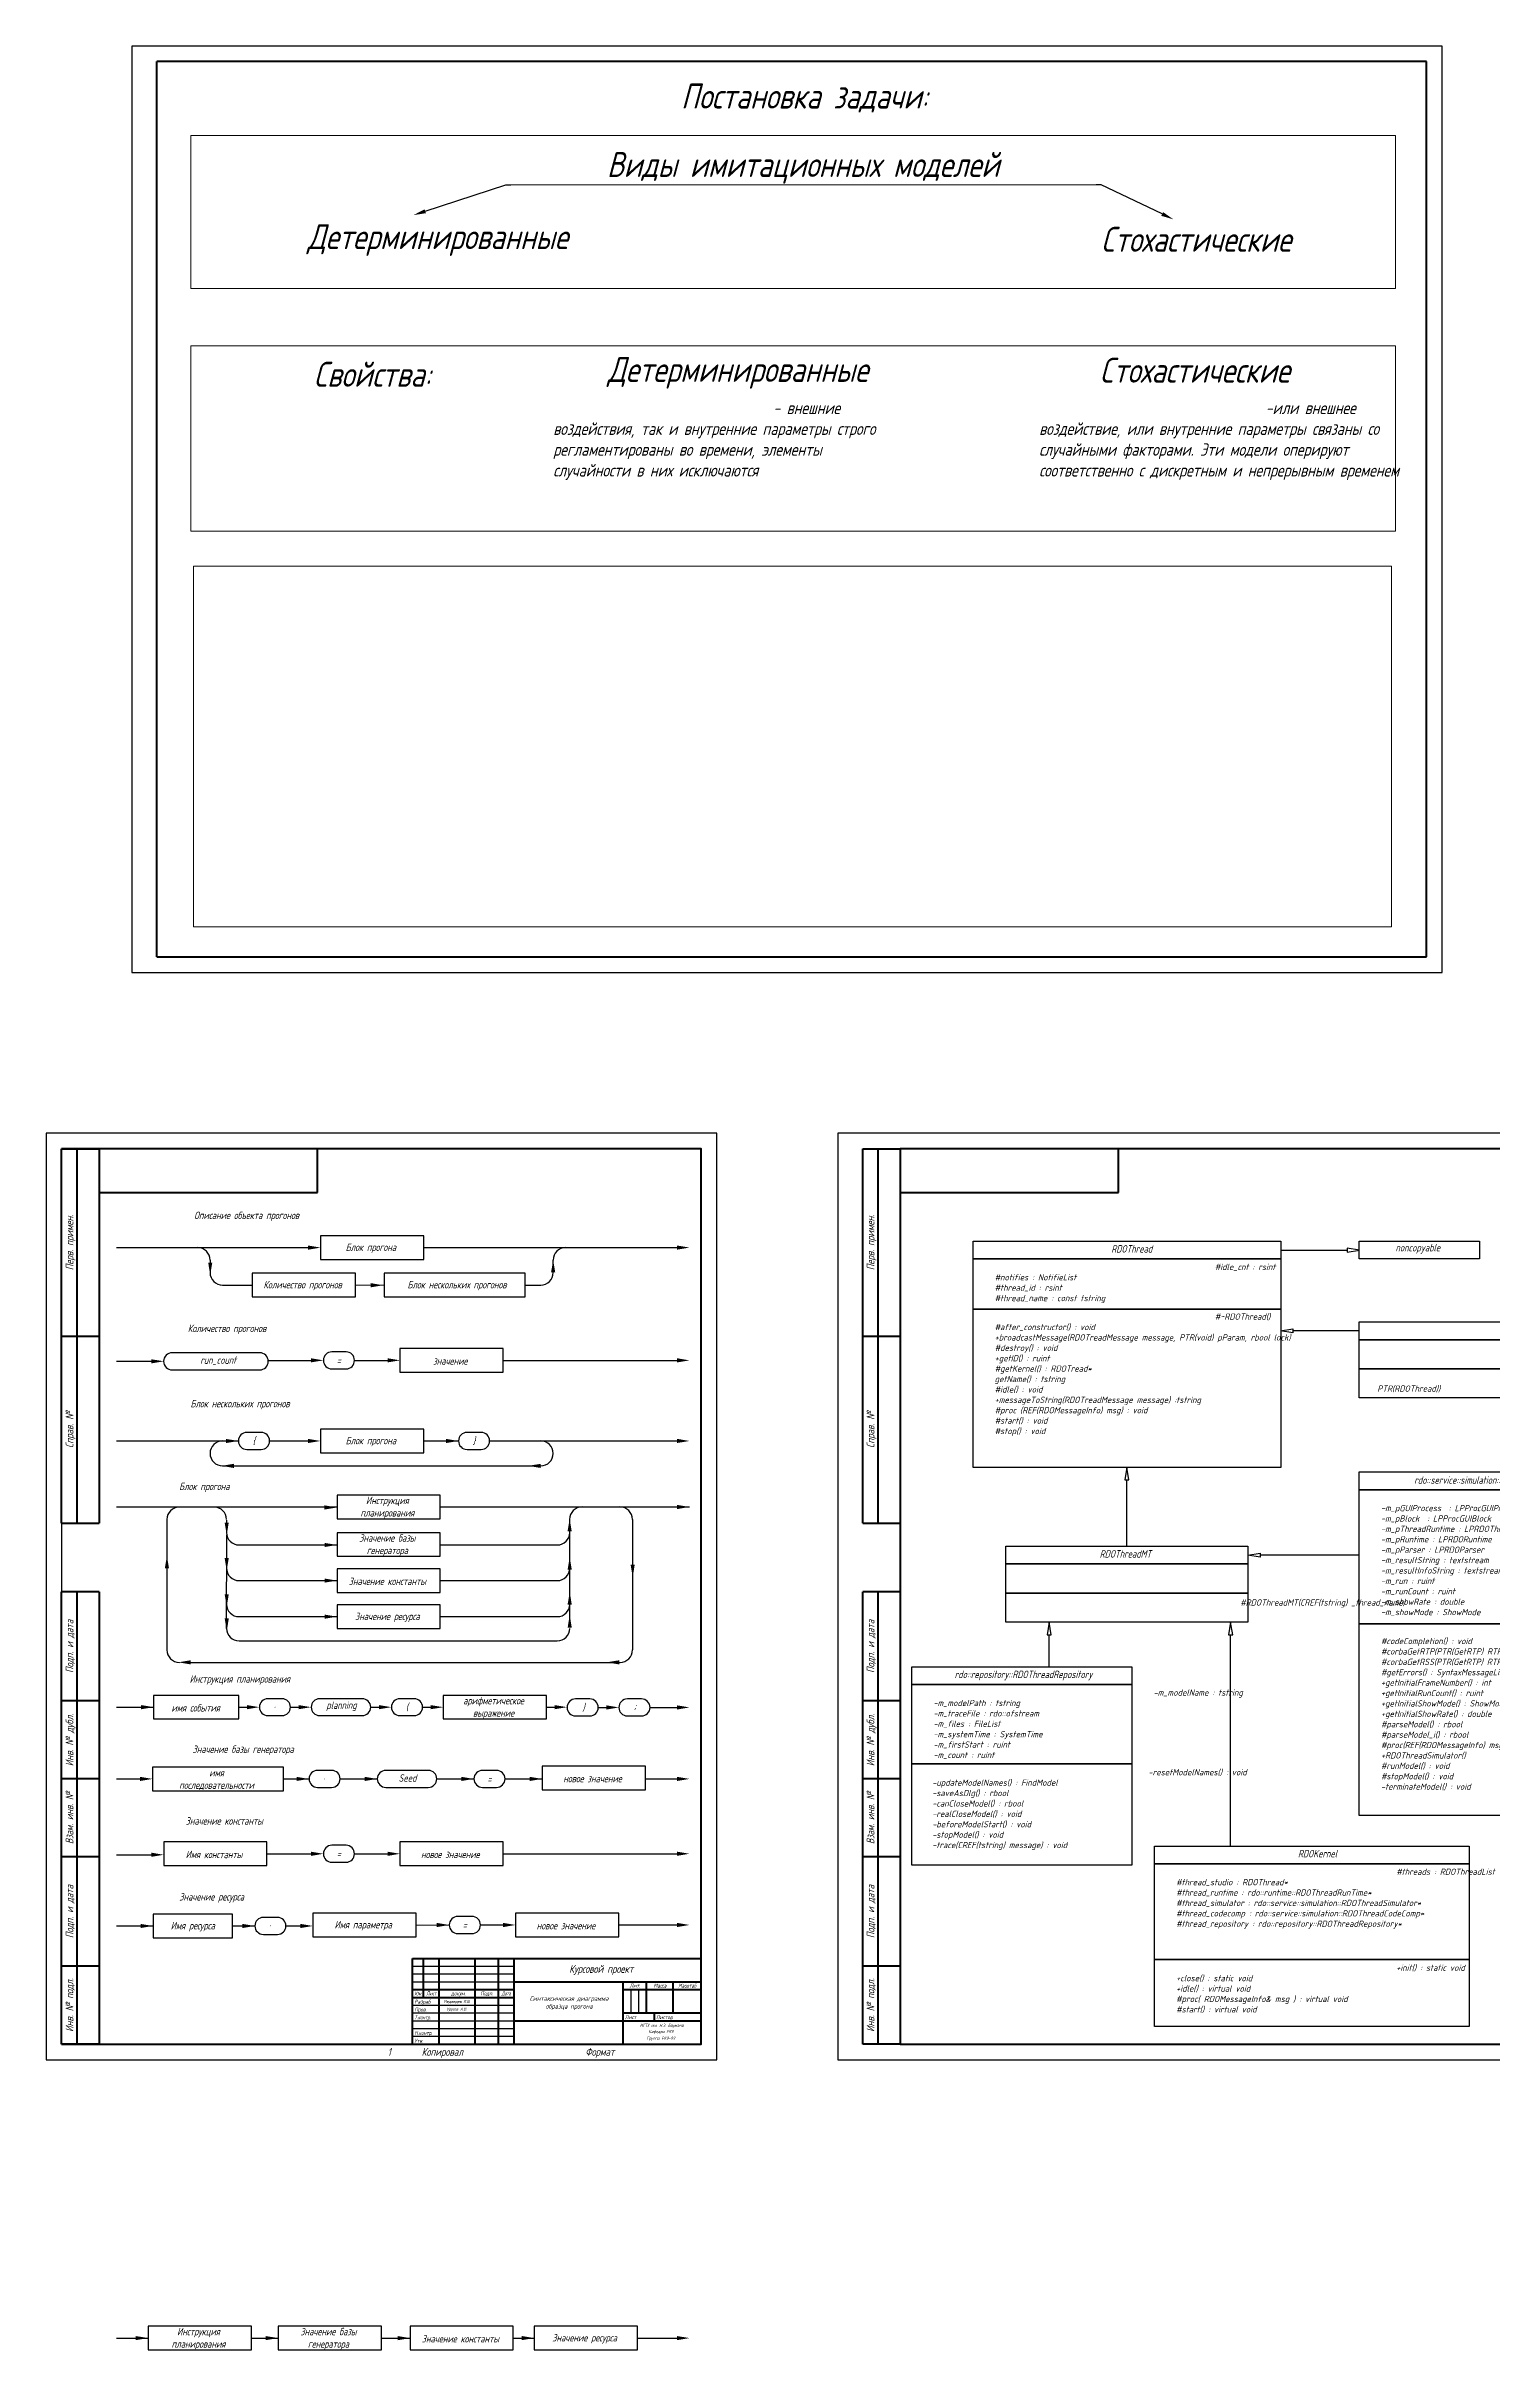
# Model space of a CAD drawing. Header units: millimetres. Extents: x 7434 to 16916, y 795 to 4488.
# Drawn here: x 12660 to 14979, y 795 to 4488 of the extents above; entities that cross this region are included whole.
import ezdxf
from ezdxf import colors
from ezdxf.entities.mleader import LeaderData, LeaderLine
from ezdxf.enums import TextEntityAlignment as Align
from ezdxf.math import Vec2, Vec3

# ---------------------------------------------------------------- set-up
doc = ezdxf.new("R2010")
doc.units = ezdxf.units.MM
doc.layers.add('Блок-схема', color=7, linetype='Continuous')
doc.styles.add('GOST 2.304', font='CS_Gost2304.shx', dxfattribs={"oblique": 15})
picture_1 = doc.add_image_def('image5.tif', size_in_pixel=(1020, 307))

msp = doc.modelspace()

# ---------------------------------------------------------------- linework, layer by layer
at = {"color": 7, "linetype": 'Continuous', "lineweight": 60}
for p, q in [((14872.7, 4463.3), (12837.7, 4463.3)), ((12837.7, 3028.3), (12837.7, 4463.3)), ((14872.7, 3028.3), (14872.7, 4463.3)), ((12837.7, 3028.3), (14872.7, 3028.3)), ((12685.3, 2120.6), (12685.3, 2720.6)), ((12685.3, 2720.6), (12745.3, 2720.6)), ((12710.3, 2120.6), (12710.3, 2720.6)), ((12745.3, 2720.6), (12745.3, 2120.6)), ((12745.3, 2720.6), (12745.3, 2650.6)), ((13095.3, 2720.6), (12745.3, 2720.6)), ((13095.3, 2650.6), (13095.3, 2720.6)), ((13969, 2120.6), (13969, 2720.6)), ((13969, 2720.6), (14029, 2720.6)), ((13994, 2120.6), (13994, 2720.6)), ((14029, 2720.6), (14029, 2120.6)), ((14029, 2720.6), (14029, 2650.6)), ((14379, 2720.6), (14029, 2720.6)), ((14379, 2650.6), (14379, 2720.6)), ((12745.3, 2650.6), (13095.3, 2650.6)), ((14029, 2650.6), (14379, 2650.6)), ((12685.3, 2420.6), (12745.3, 2420.6)), ((13969, 2420.6), (14029, 2420.6)), ((12685.3, 2120.6), (12745.3, 2120.6)), ((13969, 2120.6), (14029, 2120.6)), ((12685.3, 1285.6), (12685.3, 2010.6)), ((12745.3, 2010.6), (12685.3, 2010.6)), ((12710.3, 1285.6), (12710.3, 2010.6)), ((12745.3, 2010.6), (12745.3, 1285.6)), ((13969, 1285.6), (13969, 2010.6)), ((14029, 2010.6), (13969, 2010.6)), ((13994, 1285.6), (13994, 2010.6)), ((14029, 2010.6), (14029, 1285.6)), ((12745.3, 1835.6), (12685.3, 1835.6)), ((14029, 1835.6), (13969, 1835.6)), ((12745.3, 1710.6), (12685.3, 1710.6)), ((14029, 1710.6), (13969, 1710.6)), ((12745.3, 1585.6), (12685.3, 1585.6)), ((14029, 1585.6), (13969, 1585.6)), ((12745.3, 1410.6), (12685.3, 1410.6)), ((13247.8, 1423.1), (13710.3, 1423.1)), ((13247.8, 1285.6), (13247.8, 1423.1)), ((13265.3, 1360.6), (13265.3, 1423.1)), ((13290.3, 1285.6), (13290.3, 1423.1)), ((13347.8, 1285.6), (13347.8, 1423.1)), ((13385.3, 1285.6), (13385.3, 1423.1)), ((13410.3, 1285.6), (13410.3, 1423.1)), ((13710.3, 1285.6), (13710.3, 1423.1)), ((14029, 1410.6), (13969, 1410.6)), ((13247.8, 1373.1), (13410.3, 1373.1)), ((13410.3, 1385.6), (13710.3, 1385.6)), ((13585.3, 1285.6), (13585.3, 1385.6)), ((13585.3, 1373.1), (13710.3, 1373.1)), ((13622.8, 1335.6), (13622.8, 1385.6)), ((13665.3, 1335.6), (13665.3, 1385.6)), ((13247.8, 1360.6), (13410.3, 1360.6)), ((13585.3, 1335.6), (13710.3, 1335.6)), ((13635.3, 1323.1), (13635.3, 1335.6)), ((13410.3, 1323.1), (13710.3, 1323.1)), ((12745.3, 1285.6), (12685.3, 1285.6)), ((13247.8, 1285.6), (13710.3, 1285.6)), ((14029, 1285.6), (13969, 1285.6))]:
    msp.add_line(p, q, dxfattribs=at)
at = {"color": 7, "lineweight": 0}
msp.add_line((13397.2, 4265.9), (14351.3, 4265.9), dxfattribs=at)
at = {"color": 7, "linetype": 'Continuous', "lineweight": 25}
for p, q in [((13735.3, 2745.6), (12660.3, 2745.6)), ((12660.3, 2745.6), (12660.3, 1260.6)), ((13735.3, 1260.6), (13735.3, 2745.6)), ((13247.8, 1410.6), (13410.3, 1410.6)), ((13247.8, 1398.1), (13410.3, 1398.1)), ((13247.8, 1385.6), (13410.3, 1385.6)), ((13597.8, 1335.6), (13597.8, 1373.1)), ((13610.3, 1335.6), (13610.3, 1373.1)), ((13247.8, 1348.1), (13410.3, 1348.1)), ((13247.8, 1335.6), (13410.3, 1335.6)), ((13247.8, 1323.1), (13410.3, 1323.1)), ((13247.8, 1310.6), (13410.3, 1310.6)), ((13247.8, 1298.1), (13410.3, 1298.1)), ((12660.3, 1260.6), (13735.3, 1260.6)), ((13735.3, 1260.6), (13735.3, 1285.6))]:
    msp.add_line(p, q, dxfattribs=at)
at = {"color": 7, "lineweight": 30}
for p, q in [((12685.3, 2720.6), (12685.3, 1285.6)), ((12745.3, 2650.6), (12773.2, 2650.6)), ((12773.2, 2562.3), (13080.2, 2562.3)), ((13265.5, 2562.4), (13671.4, 2562.4)), ((14638.9, 2558.4), (14745.2, 2558.4)), ((14765.2, 2558.4), (14745.2, 2561.7)), ((14745.2, 2561.7), (14745.2, 2555)), ((14745.2, 2555), (14765.2, 2558.4)), ((12923.1, 2542.3), (12923.1, 2522.3)), ((13473.1, 2522.3), (13473.1, 2542.4)), ((14145.9, 2544.2), (14172.6, 2544.2)), ((12943.1, 2502.3), (12990.8, 2502.3)), ((13156.2, 2502.3), (13202.2, 2502.4)), ((13428.3, 2502.3), (13453.1, 2502.3)), ((14638.6, 2428.9), (14658.6, 2432.2)), ((14658.6, 2425.6), (14638.6, 2428.9)), ((14658.6, 2432.2), (14658.6, 2425.6)), ((14764.9, 2428.9), (14658.6, 2428.9)), ((12773.2, 2380.1), (12828.8, 2380.1)), ((13016.2, 2381.6), (13084.7, 2381.6)), ((13154.6, 2381.6), (13207.5, 2381.6)), ((13392.9, 2381.6), (13671.4, 2381.6)), ((12773.2, 2252.4), (12968.5, 2252.4)), ((13018.4, 2252.4), (13080.2, 2252.4)), ((13265.5, 2252.4), (13321.3, 2252.4)), ((13371.2, 2252.4), (13671.4, 2252.4)), ((12943.1, 2212.4), (13453.1, 2212.4)), ((14392.4, 2209.9), (14389.1, 2189.9)), ((14389.1, 2189.9), (14395.7, 2189.9)), ((14395.7, 2189.9), (14392.4, 2209.9)), ((14392.4, 2083.6), (14392.4, 2189.9)), ((12949.5, 2125.7), (12949.5, 2105.7)), ((13499.5, 2107.3), (13499.5, 2127.3)), ((13499.6, 1953.3), (13499.6, 2107)), ((12969.5, 2085.7), (13126.6, 2085.7)), ((13291.9, 2085.7), (13479.5, 2085.7)), ((14586.2, 2069.4), (14606.2, 2072.7)), ((14606.2, 2066.1), (14586.2, 2069.4)), ((14606.2, 2072.7), (14606.2, 2066.1)), ((14764.9, 2069.4), (14606.2, 2069.4)), ((12969.5, 2028.6), (13126.6, 2028.6)), ((13291.9, 2028.6), (13479.5, 2028.6)), ((12969.5, 1970.8), (13126.6, 1970.8)), ((13291.9, 1970.8), (13479.5, 1970.8)), ((14267.9, 1961.8), (14264.5, 1941.8)), ((14271.2, 1941.8), (14267.9, 1961.8)), ((14558.6, 1961.8), (14555.3, 1941.8)), ((14562, 1941.8), (14558.6, 1961.8)), ((12969.6, 1931.9), (13479.6, 1931.9)), ((14264.5, 1941.8), (14271.2, 1941.8)), ((14267.9, 1890.3), (14267.9, 1941.8)), ((14555.3, 1941.8), (14562, 1941.8)), ((14558.6, 1603.1), (14558.6, 1941.8)), ((12892.2, 1897.5), (13580.1, 1897.5)), ((12773.2, 1825.7), (12832.7, 1825.7)), ((12969, 1825.7), (12982.1, 1825.7)), ((13052, 1825.7), (13065.1, 1825.7)), ((13180.6, 1825.7), (13193.7, 1825.7)), ((13263.6, 1825.7), (13276.8, 1825.7)), ((13462.1, 1825.7), (13475.3, 1825.7)), ((13545.2, 1825.3), (13558.3, 1825.3)), ((13628.2, 1825.3), (13671.4, 1825.3)), ((12773.2, 1710.7), (12812.5, 1710.7)), ((13040.9, 1710.7), (13081.7, 1710.7)), ((13131.7, 1710.7), (13191.1, 1710.7)), ((13286.6, 1710.7), (13346, 1710.7)), ((13395.9, 1710.7), (13455.4, 1710.7)), ((13620.7, 1710.7), (13671.6, 1710.7)), ((12773.2, 1589.1), (12828.8, 1589.1)), ((13014.2, 1590.7), (13084.7, 1590.7)), ((13154.6, 1590.7), (13207.5, 1590.7)), ((13392.9, 1590.7), (13671.4, 1590.7)), ((12773.2, 1475), (12831.7, 1475)), ((12959.3, 1475), (12994.9, 1475)), ((13044.8, 1475), (13067.9, 1475)), ((13253.2, 1476.5), (13306.5, 1476.6)), ((13356.4, 1476.6), (13392.7, 1476.6)), ((13578.2, 1476.6), (13671.4, 1476.6)), ((12773.2, 814.4), (12823.9, 814.4)), ((13409, 814.4), (13442.7, 814.4)), ((13608.1, 814.4), (13671.4, 814.4))]:
    msp.add_line(p, q, dxfattribs=at)
at = {"lineweight": 30}
for p, q in [((12773.2, 2146.6), (13126.6, 2146.6)), ((13291.9, 2146.6), (13691.4, 2146.6)), ((12853.9, 2126.5), (12853.9, 1917.5)), ((13600, 2126.5), (13600.1, 1917.5)), ((12949.6, 1951.9), (12949.8, 2101.7)), ((12989.3, 814.4), (13032.2, 814.4)), ((13197.6, 814.4), (13243.6, 814.3))]:
    msp.add_line(p, q, dxfattribs=at)
at = {"color": 7, "linetype": 'Continuous', "lineweight": 25}
for points in [[(12797.7, 3003.3), (14897.7, 3003.3), (14897.7, 4488.3), (12797.7, 4488.3), (12797.7, 3003.3)], [(13929, 1260.6), (16029, 1260.6), (16029, 2745.6), (13929, 2745.6), (13929, 1260.6)]]:
    msp.add_lwpolyline(points, dxfattribs=at)
at = {"color": 7, "lineweight": 0}
for points in [[(12892.4, 4345), (14822.9, 4345), (14822.9, 4099.5), (12892.4, 4099.5)], [(12892.4, 4007.6), (14822.9, 4007.6), (14822.9, 3710.5), (12892.4, 3710.5)]]:
    msp.add_lwpolyline(points, close=True, dxfattribs=at)
at = {"color": 7, "linetype": 'Continuous', "lineweight": 60}
for points in [[(12685.3, 1285.6), (13710.3, 1285.6), (13710.3, 2720.6), (12685.3, 2720.6)], [(14029, 1285.6), (16004, 1285.6), (16004, 2720.6), (14029, 2720.6), (14029, 1285.6)]]:
    msp.add_lwpolyline(points, dxfattribs=at)
at = {"color": 7, "lineweight": 30}
for points in [[(14145.9, 2572.6), (14638.9, 2572.6), (14638.9, 2544.2), (14145.9, 2544.2)], [(14764.9, 2572.6), (14957.4, 2572.6), (14957.4, 2544.2), (14764.9, 2544.2)], [(14145.9, 2544.2), (14638.9, 2544.2), (14638.9, 2463.5), (14145.9, 2463.5)], [(14145.9, 2463.5), (14638.9, 2463.5), (14638.9, 2209.9), (14145.9, 2209.9)], [(14764.9, 2443.1), (15287.6, 2443.1), (15287.6, 2414.7), (14764.9, 2414.7)], [(14764.9, 2414.7), (15287.6, 2414.7), (15287.6, 2368), (14764.9, 2368)], [(14764.9, 2368), (15287.6, 2368), (15287.6, 2321.3), (14764.9, 2321.3)], [(14764.9, 2202.7), (15195.4, 2202.7), (15195.4, 2174.3), (14764.9, 2174.3)], [(14764.9, 2174.3), (15195.4, 2174.3), (15195.4, 1959.2), (14764.9, 1959.2)], [(14198.6, 2083.6), (14586.2, 2083.6), (14586.2, 2055.2), (14198.6, 2055.2)], [(14198.6, 2055.2), (14586.2, 2055.2), (14586.2, 2008.5), (14198.6, 2008.5)], [(14198.6, 2008.5), (14586.2, 2008.5), (14586.2, 1961.8), (14198.6, 1961.8)], [(14764.9, 1959.2), (15195.4, 1959.2), (15195.4, 1651.9), (14764.9, 1651.9)], [(14047.7, 1890.3), (14400.4, 1890.3), (14400.4, 1862), (14047.7, 1862)], [(14047.7, 1862), (14400.4, 1862), (14400.4, 1735.1), (14047.7, 1735.1)], [(14047.7, 1735.1), (14400.4, 1735.1), (14400.4, 1572.4), (14047.7, 1572.4)], [(14436.6, 1603.1), (14940.8, 1603.1), (14940.8, 1574.8), (14436.6, 1574.8)], [(14436.6, 1574.8), (14940.8, 1574.8), (14940.8, 1421.4), (14436.6, 1421.4)], [(14436.6, 1421.4), (14940.8, 1421.4), (14940.8, 1313.7), (14436.6, 1313.7)]]:
    msp.add_lwpolyline(points, close=True, dxfattribs=at)
for centre, start, end in [((12903.1, 2542.3), 0, 90), ((13492.9, 2542.4), 90, 180), ((12943.1, 2522.3), 180, 270), ((13453.1, 2522.3), 270, 0), ((12943.1, 2232.4), 90, 180), ((12943.1, 2232.4), 180, 270), ((13453, 2232.5), 359.8566, 89.8566), ((13453.1, 2232.4), 270, 0), ((12873.9, 2126.5), 90, 180), ((12929.5, 2126.5), 0.0837, 90.0837), ((13519.3, 2126.6), 90.1362, 180.1362), ((13580, 2126.6), 359.8566, 89.8566), ((12969.5, 2105.7), 180, 270), ((13479.5, 2105.7), 270, 0), ((12969.5, 2048.6), 180, 270), ((13479.5, 2048.6), 270, 0), ((12969.5, 1990.8), 180, 270), ((13479.5, 1990.8), 270, 0), ((12969.6, 1951.9), 180, 270), ((13479.6, 1951.9), 270, 0), ((12873.9, 1917.5), 180, 270), ((13580.1, 1917.5), 270, 0)]:
    msp.add_arc(centre, 20, start, end, dxfattribs=at)
at = {"color": 7}
for points in [[(13080.2, 2565.7), (13100.2, 2562.3), (13080.2, 2559)], [(13671.4, 2565.7), (13691.4, 2562.4), (13671.4, 2559)], [(12926.7, 2538.4), (12923.4, 2518.4), (12920.1, 2538.4)], [(13469.6, 2522.6), (13473, 2542.6), (13476.3, 2522.6)], [(13180.5, 2505.4), (13200.5, 2502), (13180.5, 2498.7)], [(12828.8, 2383.4), (12848.8, 2380.1), (12828.8, 2376.7)], [(13084.7, 2385), (13104.7, 2381.6), (13084.7, 2378.3)], [(13207.5, 2385), (13227.5, 2381.6), (13207.5, 2378.3)], [(13671.4, 2385), (13691.4, 2381.6), (13671.4, 2378.3)], [(12948.5, 2255.7), (12968.5, 2252.4), (12948.5, 2249)], [(13080.2, 2255.7), (13100.2, 2252.4), (13080.2, 2249.1)], [(13301.3, 2255.7), (13321.3, 2252.4), (13301.3, 2249.1)], [(13671.4, 2255.8), (13691.4, 2252.4), (13671.4, 2249.1)], [(12961.4, 2209.1), (12941.4, 2212.5), (12961.4, 2215.8)], [(13453.1, 2209.1), (13433.1, 2212.5), (13453.1, 2215.8)], [(13106.5, 2149.2), (13126.5, 2145.8), (13106.5, 2142.5)], [(13671.4, 2149.9), (13691.4, 2146.6), (13671.4, 2143.2)], [(12953.1, 2121.7), (12949.8, 2101.7), (12946.5, 2121.7)], [(13496, 2107.6), (13499.4, 2127.6), (13502.7, 2107.6)], [(12850.6, 2048.1), (12854, 2068.1), (12857.3, 2048.1)], [(13106.6, 2089), (13126.6, 2085.7), (13106.6, 2082.4)], [(12953.1, 2064.6), (12949.8, 2044.6), (12946.5, 2064.6)], [(13106.6, 2031.9), (13126.6, 2028.6), (13106.6, 2025.3)], [(13496.1, 2046.1), (13499.4, 2066.1), (13502.8, 2046.1)], [(13603.7, 2054.1), (13600.4, 2034.1), (13597.1, 2054.1)], [(12953.1, 2006.8), (12949.8, 1986.8), (12946.5, 2006.8)], [(13496.1, 1990.2), (13499.5, 2010.2), (13502.8, 1990.2)], [(12953.2, 1967.9), (12949.9, 1947.9), (12946.6, 1967.9)], [(13106.6, 1974.1), (13126.6, 1970.8), (13106.6, 1967.4)], [(13496.2, 1953.3), (13499.5, 1973.3), (13502.8, 1953.3)], [(12892.2, 1894.2), (12872.2, 1897.6), (12892.2, 1900.9)], [(13579, 1894.2), (13559, 1897.6), (13579, 1900.9)], [(12812.7, 1829), (12832.7, 1825.7), (12812.7, 1822.4)], [(12982.1, 1829), (13002.1, 1825.7), (12982.1, 1822.4)], [(13065.1, 1829), (13085.1, 1825.7), (13065.1, 1822.4)], [(13193.7, 1829), (13213.7, 1825.7), (13193.7, 1822.4)], [(13276.8, 1829), (13296.8, 1825.7), (13276.8, 1822.4)], [(13475.3, 1829), (13495.3, 1825.7), (13475.3, 1822.4)], [(13558.3, 1828.6), (13578.3, 1825.3), (13558.3, 1821.9)], [(13671.4, 1828.6), (13691.4, 1825.3), (13671.4, 1821.9)], [(12811.1, 1714), (12831.1, 1710.7), (12811.1, 1707.4)], [(13061.7, 1714), (13081.7, 1710.7), (13061.7, 1707.4)], [(13171.1, 1714), (13191.1, 1710.7), (13171.1, 1707.4)], [(13326, 1714), (13346, 1710.7), (13326, 1707.4)], [(13435.4, 1714), (13455.4, 1710.7), (13435.4, 1707.4)], [(13671.4, 1714), (13691.4, 1710.7), (13671.4, 1707.4)], [(12828.8, 1592.5), (12848.8, 1589.1), (12828.8, 1585.8)], [(13084.7, 1594), (13104.7, 1590.7), (13084.7, 1587.3)], [(13207.5, 1594), (13227.5, 1590.7), (13207.5, 1587.3)], [(13671.4, 1594.1), (13691.4, 1590.7), (13671.4, 1587.4)], [(12811.7, 1478.3), (12831.7, 1475), (12811.7, 1471.7)], [(12974.9, 1478.3), (12994.9, 1475), (12974.9, 1471.7)], [(13067.9, 1478.3), (13087.9, 1475), (13067.9, 1471.7)], [(13286.5, 1479.9), (13306.5, 1476.5), (13286.5, 1473.2)], [(13392.7, 1479.9), (13412.7, 1476.6), (13392.7, 1473.2)], [(13671.4, 1479.9), (13691.4, 1476.6), (13671.4, 1473.2)], [(12803.9, 817.7), (12823.9, 814.4), (12803.9, 811.1)], [(13012.2, 817.7), (13032.2, 814.4), (13012.2, 811.1)], [(13223.6, 817.7), (13243.6, 814.3), (13223.6, 811)], [(13422.7, 817.7), (13442.7, 814.4), (13422.7, 811.1)], [(13671.4, 817.7), (13691.4, 814.4), (13671.4, 811.1)]]:
    msp.add_solid(points, dxfattribs=at)
at = {"layer": 'Блок-схема', "color": 7, "linetype": 'Continuous', "lineweight": 30}
for points in [[(13100.2, 2543.4), (13265.5, 2543.4), (13265.5, 2581.3), (13100.2, 2581.3)], [(12990.8, 2483.4), (13156.2, 2483.4), (13156.2, 2521.3), (12990.8, 2521.3)], [(13202.2, 2483.5), (13428.3, 2483.4), (13428.3, 2521.2), (13202.2, 2521.3)], [(13227.5, 2362.7), (13392.9, 2362.7), (13392.9, 2400.6), (13227.5, 2400.6)], [(13100.2, 2233.5), (13265.5, 2233.5), (13265.5, 2271.3), (13100.2, 2271.3)], [(13126.6, 2127.7), (13291.9, 2127.7), (13291.9, 2165.5), (13126.6, 2165.5)], [(13126.6, 2067.5), (13292, 2067.5), (13292, 2105.3), (13126.6, 2105.3)], [(13126.6, 2009.7), (13291.9, 2009.7), (13291.9, 2047.5), (13126.6, 2047.5)], [(13126.6, 1951.9), (13291.9, 1951.9), (13291.9, 1989.7), (13126.6, 1989.7)], [(12832.7, 1806.8), (12969, 1806.8), (12969, 1844.6), (12832.7, 1844.6)], [(13296.8, 1806.8), (13462.1, 1806.8), (13462.1, 1844.6), (13296.8, 1844.6)], [(12831.1, 1691.8), (13040.9, 1691.8), (13040.9, 1729.6), (12831.1, 1729.6)], [(13455.4, 1693.4), (13620.7, 1693.4), (13620.7, 1731.2), (13455.4, 1731.2)], [(12848.8, 1571.8), (13014.2, 1571.8), (13014.2, 1609.6), (12848.8, 1609.6)], [(13227.5, 1571.8), (13392.9, 1571.8), (13392.9, 1609.6), (13227.5, 1609.6)], [(12831.7, 1456.1), (12959.3, 1456.1), (12959.3, 1493.9), (12831.7, 1493.9)], [(13087.9, 1457.6), (13253.2, 1457.6), (13253.2, 1495.5), (13087.9, 1495.5)], [(13412.8, 1457.6), (13578.2, 1457.6), (13578.2, 1495.5), (13412.8, 1495.5)], [(12823.9, 795.5), (12989.3, 795.5), (12989.3, 833.3), (12823.9, 833.3)], [(13032.2, 795.5), (13197.6, 795.5), (13197.6, 833.3), (13032.2, 833.3)], [(13243.6, 795.4), (13409, 795.4), (13409, 833.3), (13243.6, 833.3)], [(13442.7, 795.5), (13608.1, 795.5), (13608.1, 833.3), (13442.7, 833.3)]]:
    msp.add_lwpolyline(points, close=True, dxfattribs=at)
for points in [[(12862.4, 2366.4), (13002.6, 2366.4, 1), (13002.6, 2393.7), (12862.4, 2393.7, 1)], [(13118.3, 2368), (13141, 2368, 1), (13141, 2395.2), (13118.3, 2395.2, 1)], [(12982.1, 2238.8), (13004.8, 2238.8, 1), (13004.8, 2266), (12982.1, 2266, 1)], [(13334.9, 2238.8), (13357.6, 2238.8, 1), (13357.6, 2266), (13334.9, 2266, 1)], [(13015.7, 1812.1), (13038.4, 1812.1, 1), (13038.4, 1839.3), (13015.7, 1839.3, 1)], [(13098.8, 1812.1), (13167, 1812.1, 1), (13167, 1839.3), (13098.8, 1839.3, 1)], [(13227.3, 1812.1), (13250, 1812.1, 1), (13250, 1839.3), (13227.3, 1839.3, 1)], [(13508.9, 1811.6), (13531.5, 1811.6, 1), (13531.5, 1838.9), (13508.9, 1838.9, 1)], [(13591.9, 1811.6), (13614.6, 1811.6, 1), (13614.6, 1838.9), (13591.9, 1838.9, 1)], [(13095.4, 1697.1), (13118, 1697.1, 1), (13118, 1724.3), (13095.4, 1724.3, 1)], [(13204.7, 1697.1), (13272.9, 1697.1, 1), (13272.9, 1724.3), (13204.7, 1724.3, 1)], [(13359.6, 1697.1), (13382.3, 1697.1, 1), (13382.3, 1724.3), (13359.6, 1724.3, 1)], [(13118.3, 1577.1), (13141, 1577.1, 1), (13141, 1604.3), (13118.3, 1604.3, 1)], [(13008.5, 1461.4), (13031.2, 1461.4, 1), (13031.2, 1488.6), (13008.5, 1488.6, 1)], [(13320.1, 1462.9), (13342.8, 1462.9, 1), (13342.8, 1490.2), (13320.1, 1490.2, 1)]]:
    msp.add_lwpolyline(points, format="xyb", close=True, dxfattribs=at)

# ---------------------------------------------------------------- texts
at = {"color": 7, "linetype": 'Continuous', "lineweight": 25, "style": 'GOST 2.304', "oblique": 15}
for s, p in [('Перв. примен.', (12697.8, 2570.6)), ('Перв. примен.', (13981.5, 2570.6)), ('Справ. №', (12697.8, 2270.6)), ('Справ. №', (13981.5, 2270.6)), ('Подп. и дата', (12697.8, 1923.1)), ('Подп. и дата', (13981.5, 1923.1)), ('Инв. № дубл.', (12697.8, 1773.1)), ('Инв. № дубл.', (13981.5, 1773.1)), ('Подп. и дата', (12697.8, 1498.1)), ('Подп. и дата', (13981.5, 1498.1)), ('Инв. № подл.', (12697.8, 1348.1)), ('Инв. № подл.', (13981.5, 1348.1))]:
    msp.add_text(s, height=12.5, rotation=90, dxfattribs=at).set_placement(p, align=Align.MIDDLE_CENTER)
at = {"color": 7, "linetype": 'Continuous', "lineweight": 25, "style": 'GOST 2.304', "oblique": 15, "width": 0.8}
for p in [(12697.8, 1648.1), (13981.5, 1648.1)]:
    msp.add_text('Взам. инв. №', height=12.5, rotation=90, dxfattribs=at).set_placement(p, align=Align.MIDDLE_CENTER)
at = {"color": 7, "linetype": 'Continuous', "lineweight": 25, "style": 'GOST 2.304', "oblique": 15}
for s, width, p in [('Изм.', 0.75, (13256.6, 1366.9)), ('Лист', 0.9, (13277.8, 1366.9)), ('Дата', 0.8, (13397.8, 1366.9)), ('Масштаб', 0.91954, (13687.8, 1379.4))]:
    msp.add_text(s, height=6.25, dxfattribs=dict(at, width=width)).set_placement(p, align=Align.MIDDLE_CENTER)
for s, height, p in [(' докум.', 6.25, (13319.1, 1366.9)), ('Подп.', 6.25, (13366.6, 1366.9)), ('Лит.', 6.25, (13604.1, 1379.4)), ('Масса', 6.25, (13644.1, 1379.4)), ('1', 12.5, (13210.3, 1273.1))]:
    msp.add_text(s, height=height, dxfattribs=at).set_placement(p, align=Align.MIDDLE_CENTER)
for s, p in [('Разраб.', (13250.7, 1350.4)), ('Пров.', (13250.7, 1337.9)), ('Лист', (13587.8, 1325.6)), ('Листов', (13637.8, 1325.6)), ('Утв.', (13250.7, 1287.9))]:
    msp.add_text(s, height=6.25, dxfattribs=at).set_placement(p)
for s, width, p in [('Т.контр.', 0.9, (13250.7, 1325.4)), ('Н.контр.', 0.95, (13250.7, 1300.4))]:
    msp.add_text(s, height=6.25, dxfattribs=dict(at, width=width)).set_placement(p)
for s, p in [('Копировал', (13295.3, 1266.9)), ('Формат', (13547.8, 1266.9))]:
    msp.add_text(s, height=12.5, dxfattribs=at).set_placement(p, align=Align.CENTER)
at = {"color": 7, "attachment_point": 5, "style": 'GOST 2.304'}
for s, insert, char_height in [('\\A1;Постановка задачи:', (13875.8, 4404.9), 40), ('\\A1;Виды имитационных моделей', (13873.5, 4293), 40), ('\\A1;Детерминированные', (13287.9, 4177.3), 40), ('\\A1;Стохастические', (14503.3, 4178.5), 40), ('\\A1;Детерминированные', (13768.9, 3964.5), 40), ('\\A1;Стохастические', (14501.2, 3968.7), 40), ('\\A1;Свойства:', (13183.2, 3962.2), 40), ('\\A1;Курсовой проект', (13550, 1404.4), 12.5), ('\\A1;Медведев Я.В.', (13318.7, 1353.5), 5), ('\\A1;Урусов А.В.', (13318.7, 1341.1), 5), ('\\A1;Синтаксическая диаграмма\\Pобразца прогона', (13498.5, 1351.5), 7.5), ('\\A1;МГТУ им. Н.Э. Баумана', (13647, 1315), 5), ('\\A1;Группа РК9-99', (13645.5, 1294.4), 5), ('\\A1;Кафедра РК9', (13645.9, 1305.1), 5)]:
    msp.add_mtext(s, dxfattribs=dict(at, insert=insert, char_height=char_height))
at = {"color": 7, "lineweight": 0}
note = msp.add_mtext_dynamic_manual_height_columns('                                                         ', width=517.728, gutter_width=21.8, heights=[5.5, 287.4], dxfattribs=dict(at, insert=(12933.6, 3918.3), char_height=10, attachment_point=1, style='GOST 2.304'))
for column, words in zip(note.columns.linked_columns, ['{\\H2x;- внешние воздействия, так и внутренние параметры строго регламентированы во времени, элементы случайности в них исключаются}']):
    column.text = words
note = msp.add_mtext_dynamic_manual_height_columns('                                                         {\\H2x; }', width=575.41, gutter_width=23.4, heights=[5.5, 287.4], dxfattribs=dict(at, insert=(13653, 3918.3), char_height=10, attachment_point=1, style='GOST 2.304'))
for column, words in zip(note.columns.linked_columns, ['{\\H2x;-или внешнее воздействие, или внутренние параметры связаны со случайными факторами. Эти модели оперируют соответственно с дискретным и непрерывным временем}']):
    column.text = words
note = msp.add_mtext_dynamic_manual_height_columns('                                                         ', width=517.728, gutter_width=12.5, heights=[5.5, 287.4], dxfattribs=dict(at, insert=(13650.2, 2536.4), char_height=10, attachment_point=1, style='GOST 2.304'))
for column, words in zip(note.columns.linked_columns, ['#idle_cnt : rsint\\P#notifies : NotifieList\\P#thread_id : rsint\\P#thread_name : const tstring']):
    column.text = words
note = msp.add_mtext_dynamic_manual_height_columns('                                                         ', width=517.728, gutter_width=12.5, heights=[5.5, 336.7], dxfattribs=dict(at, insert=(13650.2, 2456.7), char_height=10, attachment_point=1, style='GOST 2.304'))
for column, words in zip(note.columns.linked_columns, ['#~RDOThread()\\P#after_constructor() : void\\P+broadcastMessage(RDOTreadMessage message, PTR(void) pParam, rbool lock)\\P#destroy() : void\\P+getID() : ruint\\P#getKernel() : RDOTread*\\PgetName() : tstring\\P#idle() : void\\P+messageToString(RDOTreadMessage message) :tstring\\P#proc (REF(RDOMessageInfo) msg) : void\\P#start() : void\\P#stop() : void\\P']):
    column.text = words
note = msp.add_mtext_dynamic_manual_height_columns('                                                        ', width=517.728, gutter_width=12.5, heights=[5.5, 336.7], dxfattribs=dict(at, insert=(14263.4, 2358), char_height=10, attachment_point=1, style='GOST 2.304'))
for column, words in zip(note.columns.linked_columns, ['#RDOThreadGUI(CREF(tstring) _thread_name, PTR(RDOThread))']):
    column.text = words
note = msp.add_mtext_dynamic_manual_height_columns('                                                         ', width=517.728, gutter_width=12.5, heights=[5.5, 287.4], dxfattribs=dict(at, insert=(14269.3, 2166.5), char_height=10, attachment_point=1, style='GOST 2.304'))
for column, words in zip(note.columns.linked_columns, ['-m_exitCode : RDOExitCode\\P-m_pGUIProcess  : LPProcGUIProcess\\P-m_pBlock  : LPProcGUIBlock\\P-m_pThreadRuntime : LPRDOThreadRunTime\\P-m_pRuntime : LPRDORuntime\\P-m_pParser : LPRDOParser\\P-m_resultString : textstream\\P-m_resultInfoString : textstream\\P-m_run : ruint\\P-m_runCount : ruint\\P-m_showRate : double\\P-m_showMode : ShowMode']):
    column.text = words
note = msp.add_mtext_dynamic_manual_height_columns('                                                        ', width=517.728, gutter_width=12.5, heights=[5.5, 336.7], dxfattribs=dict(at, insert=(13697.2, 1998.5), char_height=10, attachment_point=1, style='GOST 2.304'))
for column, words in zip(note.columns.linked_columns, ['#RDOThreadMT(CREF(tstring) _thread_name)']):
    column.text = words
note = msp.add_mtext_dynamic_manual_height_columns('                                                         ', width=517.728, gutter_width=12.5, heights=[5.5, 336.7], dxfattribs=dict(at, insert=(14269.3, 1953.4), char_height=10, attachment_point=1, style='GOST 2.304'))
for column, words in zip(note.columns.linked_columns, ['-closeModel() : void\\P#codeCompletion() : void\\P#corbaGetRTP(PTR(GetRTP) RTPList) : void\\P#corbaGetRSS(PTR(GetRTP) RTPList) : void\\P#getErrors() : SyntaxMessageList\\P+getInitialFrameNumber() : int\\P+getInitialRunCount() : ruint\\P+getInitialShowMode() : ShowMode\\P+getInitialShowRate() : double\\P#parseModel() : rbool\\P#parseModel_i() : rbool\\P#proc(REF(RDOMessageInfo) msg) : void\\P+RDOThreadSimulator()\\P#runModel() : void\\P#stopModel() : void\\P-terminateModel() : void']):
    column.text = words
note = msp.add_mtext_dynamic_manual_height_columns('                                                         ', width=517.728, gutter_width=12.5, heights=[5.5, 287.4], dxfattribs=dict(at, insert=(13552.1, 1854.1), char_height=10, attachment_point=1, style='GOST 2.304'))
for column, words in zip(note.columns.linked_columns, ['-m_modelName : tstring\\P-m_modelPath : tstring\\P-m_traceFile : rdo::ofstream\\P-m_files : FileList\\P-m_systemTime : SystemTime\\P-m_firstStart : ruint\\P-m_count : ruint    ']):
    column.text = words
note = msp.add_mtext_dynamic_manual_height_columns('                                                        ', width=517.728, gutter_width=12.5, heights=[5.5, 336.7], dxfattribs=dict(at, insert=(13550.2, 1726.4), char_height=10, attachment_point=1, style='GOST 2.304'))
for column, words in zip(note.columns.linked_columns, ['-resetModelNames() : void\\P-updateModelNames() : FindModel\\P-saveAsDlg() : rbool\\P-canCloseModel() : rbool\\P-realCloseModel() : void\\P-beforeModelStart() : void\\P-stopModel() : void\\P-trace(CREF(tstring) message) : void']):
    column.text = words
note = msp.add_mtext_dynamic_manual_height_columns('                                                         ', width=517.728, gutter_width=12.5, heights=[5.5, 287.4], dxfattribs=dict(at, insert=(13941, 1566.9), char_height=10, attachment_point=1, style='GOST 2.304'))
for column, words in zip(note.columns.linked_columns, ['#threads : RDOThreadList\\P#thread_studio : RDOThread*\\P#thread_runtime : rdo::runtime::RDOThreadRunTime*\\P#thread_simulator : rdo::service::simulation::RDOThreadSimulator*\\P#thread_codecomp : rdo::service::simulation::RDOThreadCodeComp*\\P#thread_repository : rdo::repository::RDOThreadRepository*']):
    column.text = words
note = msp.add_mtext_dynamic_manual_height_columns('                                                         ', width=517.728, gutter_width=12.5, heights=[5.5, 336.7], dxfattribs=dict(at, insert=(13941, 1413), char_height=10, attachment_point=1, style='GOST 2.304'))
for column, words in zip(note.columns.linked_columns, ['+init() : static void\\P+close() : static void\\P+idle() : virtual void\\P#proc( RDOMessageInfo& msg ) : virtual void\\P#start() : virtual void']):
    column.text = words
at = {"layer": 'Блок-схема', "color": 7, "attachment_point": 5, "style": 'GOST 2.304'}
for s, insert, char_height, width in [('Описание объекта прогонов', (12981.7, 2612.5), 11.906, 376.533), ('{\\C7;Блок прогона}', (13180.8, 2561.3), 11.906, 140.442), ('{\\C7;RDOThread}', (14400.2, 2560.3), 11.906, 140.442), ('{\\C7;noncopyable}', (14858.7, 2560.4), 11.906, 140.442), ('{\\C7;Количество прогонов}', (13071.4, 2501.3), 11.906, 140.442), ('Блок нескольких прогонов', (13318.8, 2501.3), 11.906, 233.057), ('{\\C7;Количество прогонов}', (12950.2, 2431.3), 11.906, 376.533), ('{\\C7;run_count}', (12936.2, 2381.4), 11.906, 140.442), ('{\\C7;=}', (13129.5, 2381.5), 11.91, 140.442), ('{\\C7;значение}', (13308.1, 2380.6), 11.906, 140.442), ('{\\Q15;Блок нескольких прогонов}', (12971.1, 2310.7), 11.906, 448.05), ('{\\C256;\\{}', (12993.4, 2252.2), 11.91, 140.442), ('{\\C7;Блок прогона}', (13180.8, 2251.4), 11.906, 140.442), ('\\}', (13346.2, 2252.3), 11.91, 140.442), ('Блок прогона', (12913.9, 2178), 11.906, 376.533), ('{\\C7;rdo::service::simulation::RDOThreadSimulator}', (14981.9, 2189.7), 11.906, 140.442), ('{\\C7;Инструкция планирования}', (13207.2, 2145.5), 11.906, 140.442), ('Значение базы генератора', (13207.2, 2085.4), 11.906, 140.442), ('{\\C7;RDOThreadMT}', (14390.1, 2071.4), 11.906, 140.442), ('Значение константы', (13207.2, 2027.5), 11.906, 140.442), ('Значение ресурса', (13207.2, 1969.7), 11.906, 140.442), ('{\\C7;rdo::repository::RDOThreadRepository}', (14226.7, 1876.4), 11.906, 140.442), ('{\\C7;Инструкция планирования}', (12970.8, 1869.4), 11.906, 376.533), ('{\\C7;имя события}', (12900, 1824.6), 11.906, 140.442), ('{\\C7;.}', (13027.1, 1830.9), 11.91, 140.442), ('{\\C7;planning}', (13133.7, 1827.1), 11.906, 140.442), ('{\\C7;(}', (13238.6, 1825.5), 11.91, 140.442), ('{\\C7;арифметическое выражение}', (13377.4, 1824.6), 11.906, 140.442), ('{\\C7;)}', (13521.6, 1825), 11.91, 140.442), ('{\\C7;;}', (13604.3, 1827.5), 11.91, 140.442), ('Значение базы генератора', (12976.1, 1756.7), 11.906, 473.074), ('{\\C7;имя последовательности}', (12933.5, 1709.7), 11.906, 140.442), ('{\\C7;.}', (13106.8, 1715.9), 11.91, 140.442), ('{\\C7;Seed}', (13239.6, 1712.1), 11.91, 140.442), ('{\\C7;=}', (13370.9, 1710.5), 11.91, 140.442), ('{\\C7;новое значение}', (13536, 1711.2), 11.906, 140.442), ('Значение константы', (12945.9, 1643.4), 11.906, 376.533), ('{\\C7;Имя константы}', (12929.4, 1589.6), 11.906, 140.442), ('{\\C7;=}', (13129.5, 1590.5), 11.91, 140.442), ('{\\C7;новое значение}', (13308.1, 1589.7), 11.906, 140.442), ('{\\C7;RDOKernel}', (14697.9, 1590.9), 11.906, 140.442), ('Значение ресурса', (12925.6, 1520.1), 11.906, 376.533), ('{\\C7;Имя ресурса}', (12895.4, 1473.9), 11.906, 140.442), ('{\\C7;Имя параметра}', (13168.5, 1475.5), 11.906, 140.442), ('{\\C7;=}', (13331.4, 1476.4), 11.91, 140.442), ('{\\C7;новое значение}', (13493.4, 1475.5), 11.906, 140.442), ('{\\C7;.}', (13019.9, 1480.2), 11.91, 140.442), ('{\\C7;Инструкция планирования}', (12904.5, 813.3), 11.906, 140.442), ('Значение базы генератора', (13112.8, 813.3), 11.906, 140.442), ('Значение константы', (13324.2, 813.3), 11.906, 140.442), ('Значение ресурса', (13523.3, 813.3), 11.906, 140.442)]:
    msp.add_mtext(s, dxfattribs=dict(at, insert=insert, char_height=char_height, width=width))

# ---------------------------------------------------------------- pictures from other files: only their frames are drawn
at = {"lineweight": 0}
image = msp.add_image(picture_1, insert=(12896.5, 3076.5), size_in_units=(1919.9, 577.9), dxfattribs=at)
image.dxf.flags = 7

# ---------------------------------------------------------------- leaders
at = {"color": 7, "lineweight": 0}
ml = msp.add_multileader_mtext('Standard', dxfattribs=at)
ml.set_content('', color=7, style='GOST 2.304')
ml.set_leader_properties()
ml.build(insert=Vec2(0, 0))
ml.multileader.update_dxf_attribs({"arrow_head_size": 20})
ctx = ml.context
ctx.base_point, ctx.char_height, ctx.arrow_head_size, ctx.plane_origin = Vec3(13405.2, 4265.9), 10, 20, Vec3(13249, 4217.3)
notes = []
notes.append((ctx, [(0, (1, 1, 0), (13397.2, 4265.9), (1, 0), 8, [(0, [(13249, 4217.3)], 0, [])])]))
ctx.mtext.insert, ctx.mtext.flow_direction = Vec3(13407.2, 4270.9), 5
ml = msp.add_multileader_mtext('Standard', dxfattribs=at)
ml.set_content('', color=7, style='GOST 2.304')
ml.set_leader_properties()
ml.build(insert=Vec2(0, 0))
ml.multileader.update_dxf_attribs({"arrow_head_size": 20})
ctx = ml.context
ctx.base_point, ctx.char_height, ctx.arrow_head_size, ctx.plane_origin = Vec3(14339.3, 4265.9), 10, 20, Vec3(14467, 4210.5)
ctx.text_align_type = 2
notes.append((ctx, [(0, (1, 1, 0), (14351.3, 4265.9), (-1, 0), 8, [(0, [(14467, 4210.5)], 0, [])])]))
ctx.mtext.insert, ctx.mtext.alignment, ctx.mtext.flow_direction = Vec3(14341.3, 4270.9), 3, 5
for ctx, leaders in notes:
    for number, flags, end, landing, length, lines in leaders:
        leader = LeaderData()
        leader.index, (leader.has_last_leader_line, leader.has_dogleg_vector, leader.attachment_direction) = number, flags
        leader.last_leader_point, leader.dogleg_vector, leader.dogleg_length = Vec3(end), Vec3(landing), length
        for number, points, colour, breaks in lines:
            line = LeaderLine()
            line.index, line.vertices, line.color, line.breaks = number, Vec3.list(points), colors.encode_raw_color(colour), breaks
            leader.lines.append(line)
        ctx.leaders.append(leader)

doc.saveas('drawing.dxf')
